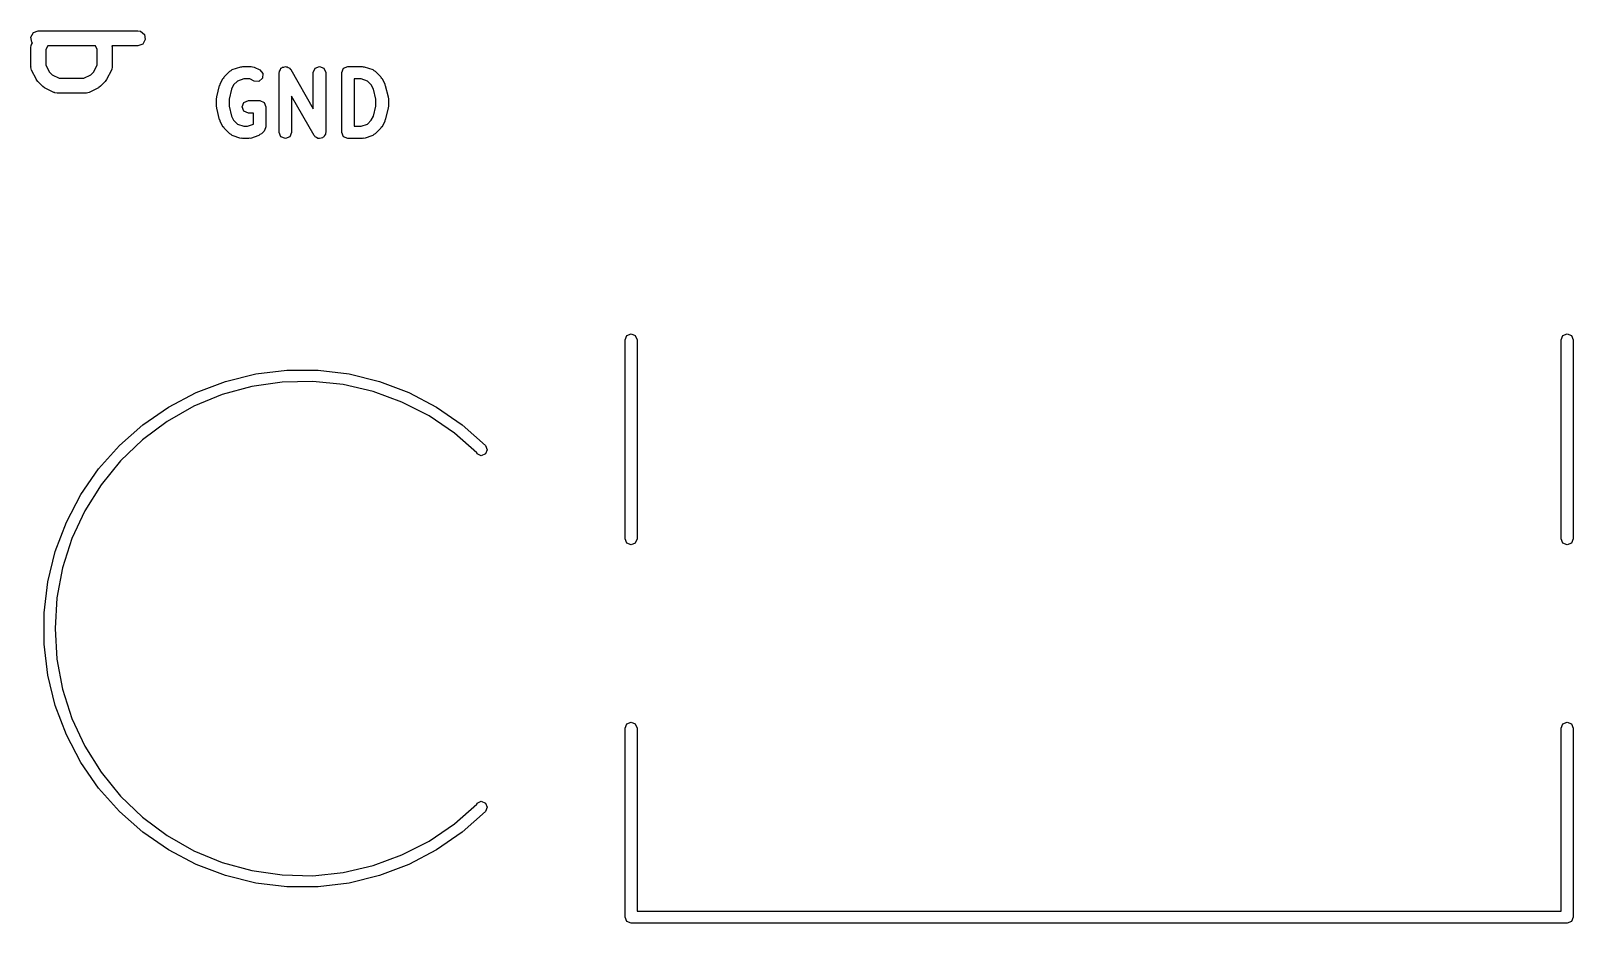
# Model space of a CAD drawing. Extents: x 83.3 to 116.7, y -117 to -83.4.
# Drawn here: x 83.27 to 98.76, y -116.96 to -108 of the extents above; entities that cross this region are included whole.
import ezdxf

# ---------------------------------------------------------------- set-up
doc = ezdxf.new("R2010")
doc.units = 0
doc.layers.add('BLACK', color=7, linetype='CONTINUOUS')

msp = doc.modelspace()

# ---------------------------------------------------------------- linework, layer by layer
at = {"layer": 'BLACK', "linetype": 'CONTINUOUS'}
for p, q in [((83.2738, -108.058), (83.2994, -108.014)), ((83.2827, -108.109), (83.2738, -108.058)), ((83.2994, -108.014), (83.3476, -107.996)), ((83.3476, -107.996), (84.3476, -107.996)), ((84.3476, -107.996), (84.3733, -108.001)), ((84.3733, -108.001), (84.4126, -108.034)), ((84.4215, -108.084), (84.3958, -108.129)), ((84.4126, -108.034), (84.4215, -108.084)), ((83.2726, -108.167), (83.2771, -108.141)), ((83.2726, -108.357), (83.2726, -108.167)), ((83.2771, -108.141), (83.28, -108.138)), ((83.28, -108.138), (83.2805, -108.133)), ((83.2805, -108.133), (83.2897, -108.115)), ((83.2897, -108.115), (83.2827, -108.109)), ((83.4416, -108.146), (83.4226, -108.184)), ((83.4226, -108.184), (83.4226, -108.339)), ((83.9203, -108.146), (83.4416, -108.146)), ((83.9393, -108.184), (83.9203, -108.146)), ((83.9393, -108.339), (83.9393, -108.184)), ((84.3476, -108.146), (84.0853, -108.146)), ((84.0853, -108.146), (84.0888, -108.158)), ((84.0888, -108.158), (84.0878, -108.162)), ((84.0878, -108.162), (84.0893, -108.167)), ((84.0893, -108.167), (84.0893, -108.357)), ((84.3958, -108.129), (84.3476, -108.146)), ((83.2742, -108.361), (83.2726, -108.357)), ((83.2731, -108.366), (83.2742, -108.361)), ((83.2805, -108.391), (83.2731, -108.366)), ((83.3282, -108.486), (83.2805, -108.391)), ((83.4226, -108.339), (83.4569, -108.408)), ((83.4569, -108.408), (83.4873, -108.438)), ((83.8746, -108.438), (83.905, -108.408)), ((83.905, -108.408), (83.9393, -108.339)), ((84.0814, -108.391), (84.0337, -108.486)), ((84.0819, -108.386), (84.0814, -108.391)), ((84.0848, -108.383), (84.0819, -108.386)), ((84.0893, -108.357), (84.0848, -108.383)), ((85.2129, -108.458), (85.2701, -108.401)), ((85.2701, -108.401), (85.2835, -108.395)), ((85.2835, -108.395), (85.2945, -108.386)), ((85.2945, -108.386), (85.3802, -108.357)), ((85.3802, -108.357), (85.3905, -108.358)), ((85.3905, -108.358), (85.4, -108.354)), ((85.4, -108.354), (85.4857, -108.354)), ((85.4857, -108.354), (85.4992, -108.359)), ((85.4992, -108.359), (85.5137, -108.361)), ((85.5137, -108.361), (85.5708, -108.389)), ((85.5708, -108.389), (85.6021, -108.425)), ((85.7661, -108.416), (85.7694, -108.408)), ((85.7683, -108.4), (85.7782, -108.387)), ((85.7694, -108.408), (85.7683, -108.4)), ((85.7782, -108.387), (85.7844, -108.372)), ((85.7844, -108.372), (85.7923, -108.369)), ((85.7923, -108.369), (85.7976, -108.362)), ((85.7976, -108.362), (85.8136, -108.36)), ((85.8136, -108.36), (85.8286, -108.354)), ((85.8286, -108.354), (85.8365, -108.357)), ((85.8365, -108.357), (85.845, -108.356)), ((85.845, -108.356), (85.8578, -108.366)), ((85.8578, -108.366), (85.8728, -108.372)), ((85.8728, -108.372), (85.876, -108.38)), ((85.876, -108.38), (85.8828, -108.385)), ((85.8828, -108.385), (86.1089, -108.781)), ((86.1089, -108.416), (86.1272, -108.372)), ((86.1272, -108.372), (86.1714, -108.354)), ((86.1714, -108.354), (86.2156, -108.372)), ((86.2156, -108.372), (86.2339, -108.416)), ((86.3946, -108.416), (86.4129, -108.372)), ((86.4129, -108.372), (86.4571, -108.354)), ((86.4571, -108.354), (86.6, -108.354)), ((86.6, -108.354), (86.6095, -108.358)), ((86.6095, -108.358), (86.6198, -108.357)), ((86.6198, -108.357), (86.7055, -108.386)), ((86.7055, -108.386), (86.7165, -108.395)), ((86.7165, -108.395), (86.7299, -108.401)), ((86.7299, -108.401), (86.7871, -108.458)), ((83.3293, -108.487), (83.3282, -108.486)), ((83.3422, -108.505), (83.3293, -108.487)), ((83.3898, -108.553), (83.3422, -108.505)), ((83.3913, -108.554), (83.3898, -108.553)), ((83.4093, -108.567), (83.3913, -108.554)), ((83.4873, -108.438), (83.5558, -108.473)), ((83.5558, -108.473), (83.8061, -108.473)), ((83.8061, -108.473), (83.8746, -108.438)), ((83.9537, -108.566), (83.9526, -108.567)), ((83.9721, -108.553), (83.9537, -108.566)), ((84.0197, -108.505), (83.9721, -108.553)), ((84.0204, -108.504), (84.0197, -108.505)), ((84.0337, -108.486), (84.0204, -108.504)), ((85.1394, -108.658), (85.1679, -108.544)), ((85.1679, -108.544), (85.1722, -108.538)), ((85.1722, -108.538), (85.1727, -108.531)), ((85.1727, -108.531), (85.2012, -108.474)), ((85.2012, -108.474), (85.209, -108.467)), ((85.209, -108.467), (85.2129, -108.458)), ((85.3085, -108.539), (85.2875, -108.581)), ((85.348, -108.5), (85.3085, -108.539)), ((85.4101, -108.479), (85.348, -108.5)), ((85.471, -108.479), (85.4101, -108.479)), ((85.5149, -108.501), (85.471, -108.479)), ((85.5626, -108.504), (85.5149, -108.501)), ((85.5988, -108.473), (85.5626, -108.504)), ((85.6021, -108.425), (85.5988, -108.473)), ((85.7661, -109.016), (85.7661, -108.416)), ((86.1089, -108.781), (86.1089, -108.416)), ((86.2339, -108.416), (86.2339, -109.016)), ((86.3946, -109.016), (86.3946, -108.416)), ((86.5196, -108.479), (86.5196, -108.954)), ((86.5899, -108.479), (86.5196, -108.479)), ((86.652, -108.5), (86.5899, -108.479)), ((86.6915, -108.539), (86.652, -108.5)), ((86.7125, -108.581), (86.6915, -108.539)), ((86.7871, -108.458), (86.791, -108.467)), ((86.791, -108.467), (86.7988, -108.474)), ((86.7988, -108.474), (86.8273, -108.531)), ((86.8273, -108.531), (86.8278, -108.538)), ((86.8278, -108.538), (86.8321, -108.544)), ((86.8321, -108.544), (86.8606, -108.658)), ((83.5046, -108.615), (83.4093, -108.567)), ((83.509, -108.615), (83.5046, -108.615)), ((83.5124, -108.618), (83.509, -108.615)), ((83.5381, -108.623), (83.5124, -108.618)), ((83.8238, -108.623), (83.5381, -108.623)), ((83.828, -108.621), (83.8238, -108.623)), ((83.8324, -108.622), (83.828, -108.621)), ((83.8573, -108.615), (83.8324, -108.622)), ((83.9526, -108.567), (83.8573, -108.615)), ((85.1375, -108.674), (85.1405, -108.666)), ((85.1375, -108.759), (85.1375, -108.674)), ((85.1405, -108.666), (85.1394, -108.658)), ((85.2875, -108.581), (85.2625, -108.681)), ((85.2625, -108.681), (85.2625, -108.752)), ((85.3946, -108.759), (85.4129, -108.715)), ((85.4129, -108.715), (85.4571, -108.697)), ((85.4571, -108.697), (85.5714, -108.697)), ((85.5714, -108.697), (85.6156, -108.715)), ((85.6156, -108.715), (85.6339, -108.759)), ((86.1172, -109.047), (85.8911, -108.652)), ((85.8911, -108.652), (85.8911, -109.016)), ((86.7375, -108.681), (86.7125, -108.581)), ((86.7375, -108.752), (86.7375, -108.681)), ((86.8606, -108.658), (86.8595, -108.666)), ((86.8595, -108.666), (86.8625, -108.674)), ((86.8625, -108.674), (86.8625, -108.759)), ((85.1405, -108.767), (85.1375, -108.759)), ((85.1394, -108.774), (85.1405, -108.767)), ((85.1679, -108.889), (85.1394, -108.774)), ((85.2625, -108.752), (85.2875, -108.852)), ((85.2875, -108.852), (85.3085, -108.894)), ((85.4129, -108.803), (85.3946, -108.759)), ((85.4571, -108.822), (85.4129, -108.803)), ((85.5089, -108.822), (85.4571, -108.822)), ((85.5089, -108.933), (85.5089, -108.822)), ((85.6339, -108.759), (85.6339, -108.959)), ((86.6915, -108.894), (86.7125, -108.852)), ((86.7125, -108.852), (86.7375, -108.752)), ((86.8606, -108.774), (86.8321, -108.889)), ((86.8625, -108.759), (86.8595, -108.767)), ((86.8595, -108.767), (86.8606, -108.774)), ((85.1722, -108.894), (85.1679, -108.889)), ((85.1727, -108.902), (85.1722, -108.894)), ((85.2012, -108.959), (85.1727, -108.902)), ((85.209, -108.965), (85.2012, -108.959)), ((85.2129, -108.975), (85.209, -108.965)), ((85.2701, -109.032), (85.2129, -108.975)), ((85.3085, -108.894), (85.348, -108.933)), ((85.348, -108.933), (85.4101, -108.954)), ((85.4101, -108.954), (85.447, -108.954)), ((85.447, -108.954), (85.5089, -108.933)), ((85.6156, -109.003), (85.5871, -109.032)), ((85.6286, -108.972), (85.6156, -109.003)), ((85.6339, -108.959), (85.6286, -108.972)), ((85.7844, -109.061), (85.7661, -109.016)), ((85.8911, -109.016), (85.8728, -109.061)), ((86.2339, -109.016), (86.2306, -109.024)), ((86.2306, -109.024), (86.2317, -109.033)), ((86.4129, -109.061), (86.3946, -109.016)), ((86.5196, -108.954), (86.5899, -108.954)), ((86.5899, -108.954), (86.652, -108.933)), ((86.652, -108.933), (86.6915, -108.894)), ((86.7871, -108.975), (86.7299, -109.032)), ((86.791, -108.965), (86.7871, -108.975)), ((86.7988, -108.959), (86.791, -108.965)), ((86.8273, -108.902), (86.7988, -108.959)), ((86.8278, -108.894), (86.8273, -108.902)), ((86.8321, -108.889), (86.8278, -108.894)), ((85.2835, -109.038), (85.2701, -109.032)), ((85.2945, -109.047), (85.2835, -109.038)), ((85.3802, -109.076), (85.2945, -109.047)), ((85.3905, -109.075), (85.3802, -109.076)), ((85.4, -109.079), (85.3905, -109.075)), ((85.4571, -109.079), (85.4, -109.079)), ((85.4666, -109.075), (85.4571, -109.079)), ((85.4769, -109.076), (85.4666, -109.075)), ((85.5626, -109.047), (85.4769, -109.076)), ((85.5736, -109.038), (85.5626, -109.047)), ((85.5871, -109.032), (85.5736, -109.038)), ((85.8286, -109.079), (85.7844, -109.061)), ((85.8728, -109.061), (85.8286, -109.079)), ((86.1239, -109.053), (86.1172, -109.047)), ((86.1272, -109.061), (86.1239, -109.053)), ((86.1422, -109.067), (86.1272, -109.061)), ((86.155, -109.077), (86.1422, -109.067)), ((86.1635, -109.076), (86.155, -109.077)), ((86.1714, -109.079), (86.1635, -109.076)), ((86.1864, -109.073), (86.1714, -109.079)), ((86.2024, -109.071), (86.1864, -109.073)), ((86.2077, -109.064), (86.2024, -109.071)), ((86.2156, -109.061), (86.2077, -109.064)), ((86.2218, -109.046), (86.2156, -109.061)), ((86.2317, -109.033), (86.2218, -109.046)), ((86.4571, -109.079), (86.4129, -109.061)), ((86.6, -109.079), (86.4571, -109.079)), ((86.6095, -109.075), (86.6, -109.079)), ((86.6198, -109.076), (86.6095, -109.075)), ((86.7055, -109.047), (86.6198, -109.076)), ((86.7165, -109.038), (86.7055, -109.047)), ((86.7299, -109.032), (86.7165, -109.038)), ((89.2576, -111.058), (89.3, -111.04)), ((89.3, -111.04), (89.3424, -111.058)), ((98.6576, -111.058), (98.7, -111.04)), ((98.7, -111.04), (98.7424, -111.058)), ((89.24, -111.1), (89.2576, -111.058)), ((89.24, -113.1), (89.24, -111.1)), ((89.3424, -111.058), (89.36, -111.1)), ((89.36, -111.1), (89.36, -113.1)), ((98.64, -111.1), (98.6576, -111.058)), ((98.64, -113.1), (98.64, -111.1)), ((98.7424, -111.058), (98.76, -111.1)), ((98.76, -111.1), (98.76, -113.1)), ((85.2265, -111.518), (85.5313, -111.443)), ((85.5313, -111.443), (85.843, -111.405)), ((85.843, -111.405), (86.157, -111.405)), ((86.157, -111.405), (86.4687, -111.443)), ((86.4687, -111.443), (86.7735, -111.518)), ((84.6549, -111.775), (84.9329, -111.629)), ((85.1932, -111.65), (84.9087, -111.768)), ((84.9329, -111.629), (85.2265, -111.518)), ((85.4901, -111.568), (85.1932, -111.65)), ((85.7948, -111.524), (85.4901, -111.568)), ((86.1027, -111.517), (85.7948, -111.524)), ((86.409, -111.549), (86.1027, -111.517)), ((86.709, -111.619), (86.409, -111.549)), ((86.9981, -111.725), (86.709, -111.619)), ((86.7735, -111.518), (87.0671, -111.629)), ((87.0671, -111.629), (87.3451, -111.775)), ((84.3965, -111.953), (84.6549, -111.775)), ((84.9087, -111.768), (84.641, -111.92)), ((87.2719, -111.865), (86.9981, -111.725)), ((87.3451, -111.775), (87.6035, -111.953)), ((84.1615, -112.162), (84.3965, -111.953)), ((84.641, -111.92), (84.3941, -112.104)), ((87.5261, -112.039), (87.2719, -111.865)), ((87.6035, -111.953), (87.8385, -112.162)), ((84.3941, -112.104), (84.1719, -112.317)), ((87.7495, -112.236), (87.5261, -112.039)), ((83.9533, -112.397), (84.1615, -112.162)), ((87.7536, -112.246), (87.7495, -112.236)), ((87.7961, -112.264), (87.7536, -112.246)), ((87.8385, -112.246), (87.7961, -112.264)), ((87.8385, -112.162), (87.856, -112.204)), ((87.856, -112.204), (87.8385, -112.246)), ((83.775, -112.655), (83.9533, -112.397)), ((84.1719, -112.317), (83.9778, -112.556)), ((83.9778, -112.556), (83.8148, -112.817)), ((83.6291, -112.933), (83.775, -112.655)), ((83.8148, -112.817), (83.6853, -113.097)), ((83.5177, -113.226), (83.6291, -112.933)), ((83.6853, -113.097), (83.5913, -113.39)), ((89.2576, -113.142), (89.24, -113.1)), ((89.3, -113.16), (89.2576, -113.142)), ((89.3424, -113.142), (89.3, -113.16)), ((89.36, -113.1), (89.3424, -113.142)), ((98.6576, -113.142), (98.64, -113.1)), ((98.7, -113.16), (98.6576, -113.142)), ((98.7424, -113.142), (98.7, -113.16)), ((98.76, -113.1), (98.7424, -113.142)), ((83.4426, -113.531), (83.5177, -113.226)), ((83.5913, -113.39), (83.5344, -113.693)), ((83.4047, -113.843), (83.4426, -113.531)), ((83.5344, -113.693), (83.5153, -114)), ((83.4047, -114.157), (83.4047, -113.843)), ((83.5153, -114), (83.5344, -114.307)), ((83.4426, -114.469), (83.4047, -114.157)), ((83.5344, -114.307), (83.5913, -114.61)), ((83.5177, -114.774), (83.4426, -114.469)), ((83.5913, -114.61), (83.6853, -114.903)), ((83.6291, -115.067), (83.5177, -114.774)), ((83.6853, -114.903), (83.8148, -115.183)), ((83.775, -115.345), (83.6291, -115.067)), ((89.24, -115), (89.2576, -114.958)), ((89.24, -116.9), (89.24, -115)), ((89.2576, -114.958), (89.3, -114.94)), ((89.3, -114.94), (89.3424, -114.958)), ((89.3424, -114.958), (89.36, -115)), ((89.36, -115), (89.36, -116.84)), ((98.64, -115), (98.6576, -114.958)), ((98.64, -116.84), (98.64, -115)), ((98.6576, -114.958), (98.7, -114.94)), ((98.7, -114.94), (98.7424, -114.958)), ((98.7424, -114.958), (98.76, -115)), ((98.76, -115), (98.76, -116.9)), ((83.8148, -115.183), (83.9778, -115.444)), ((83.9533, -115.603), (83.775, -115.345)), ((83.9778, -115.444), (84.1719, -115.683)), ((84.1615, -115.838), (83.9533, -115.603)), ((84.1719, -115.683), (84.3941, -115.896)), ((84.3965, -116.047), (84.1615, -115.838)), ((87.5261, -115.961), (87.7495, -115.764)), ((87.8385, -115.838), (87.6035, -116.047)), ((87.7495, -115.764), (87.7536, -115.754)), ((87.7536, -115.754), (87.7961, -115.736)), ((87.7961, -115.736), (87.8385, -115.754)), ((87.8385, -115.754), (87.856, -115.796)), ((87.856, -115.796), (87.8385, -115.838)), ((84.3941, -115.896), (84.641, -116.08)), ((87.2719, -116.135), (87.5261, -115.961)), ((84.6549, -116.225), (84.3965, -116.047)), ((84.641, -116.08), (84.9087, -116.232)), ((86.9981, -116.275), (87.2719, -116.135)), ((87.6035, -116.047), (87.3451, -116.225)), ((84.9329, -116.371), (84.6549, -116.225)), ((84.9087, -116.232), (85.1932, -116.35)), ((86.709, -116.381), (86.9981, -116.275)), ((87.3451, -116.225), (87.0671, -116.371)), ((85.2265, -116.482), (84.9329, -116.371)), ((85.1932, -116.35), (85.4901, -116.432)), ((85.4901, -116.432), (85.7948, -116.476)), ((86.1027, -116.483), (86.409, -116.451)), ((86.409, -116.451), (86.709, -116.381)), ((87.0671, -116.371), (86.7735, -116.482)), ((85.5313, -116.557), (85.2265, -116.482)), ((85.843, -116.595), (85.5313, -116.557)), ((85.7948, -116.476), (86.1027, -116.483)), ((86.157, -116.595), (85.843, -116.595)), ((86.4687, -116.557), (86.157, -116.595)), ((86.7735, -116.482), (86.4687, -116.557)), ((89.2576, -116.942), (89.24, -116.9)), ((89.36, -116.84), (98.64, -116.84)), ((98.76, -116.9), (98.7424, -116.942)), ((89.3, -116.96), (89.2576, -116.942)), ((98.7, -116.96), (89.3, -116.96)), ((98.7424, -116.942), (98.7, -116.96))]:
    msp.add_line(p, q, dxfattribs=at)

doc.saveas('drawing.dxf')
